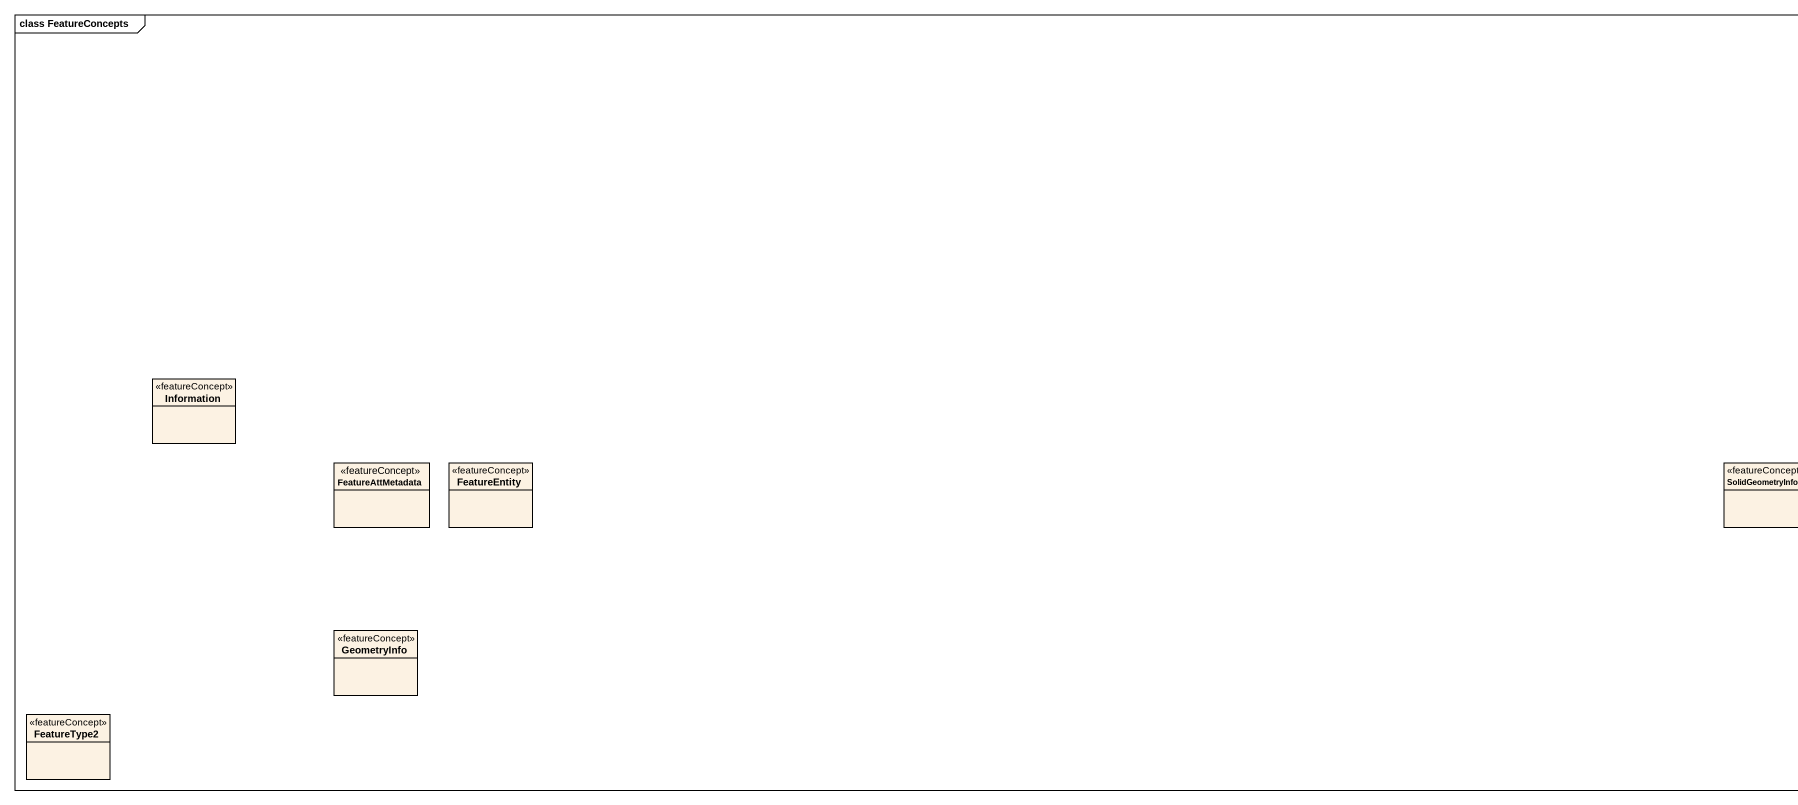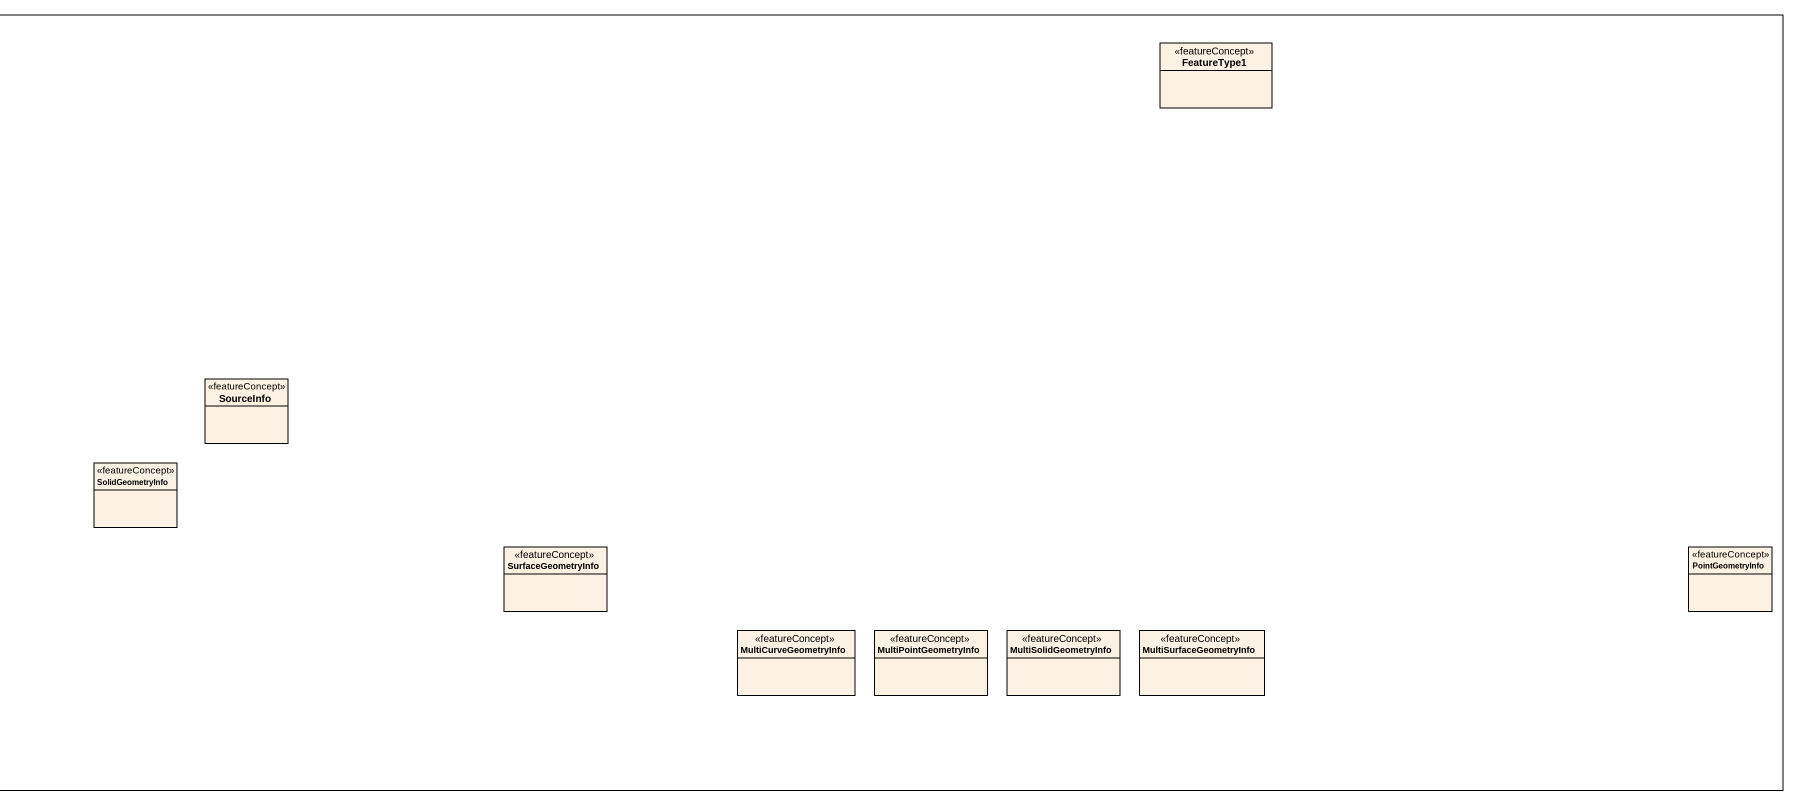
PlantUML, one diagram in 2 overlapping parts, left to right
@startuml
mainframe class FeatureConcepts
hide circle
hide empty members
class FeatureType1 <<featureConcept>>
class Information <<featureConcept>>
class SourceInfo <<featureConcept>>
class FeatureAttMetadata <<featureConcept>>
class FeatureEntity <<featureConcept>>
class SolidGeometryInfo <<featureConcept>>
class SurfaceGeometryInfo <<featureConcept>>
class PointGeometryInfo <<featureConcept>>
class GeometryInfo <<featureConcept>>
class MultiCurveGeometryInfo <<featureConcept>>
class MultiPointGeometryInfo <<featureConcept>>
class MultiSolidGeometryInfo <<featureConcept>>
class MultiSurfaceGeometryInfo <<featureConcept>>
class FeatureType2 <<featureConcept>>
@enduml
